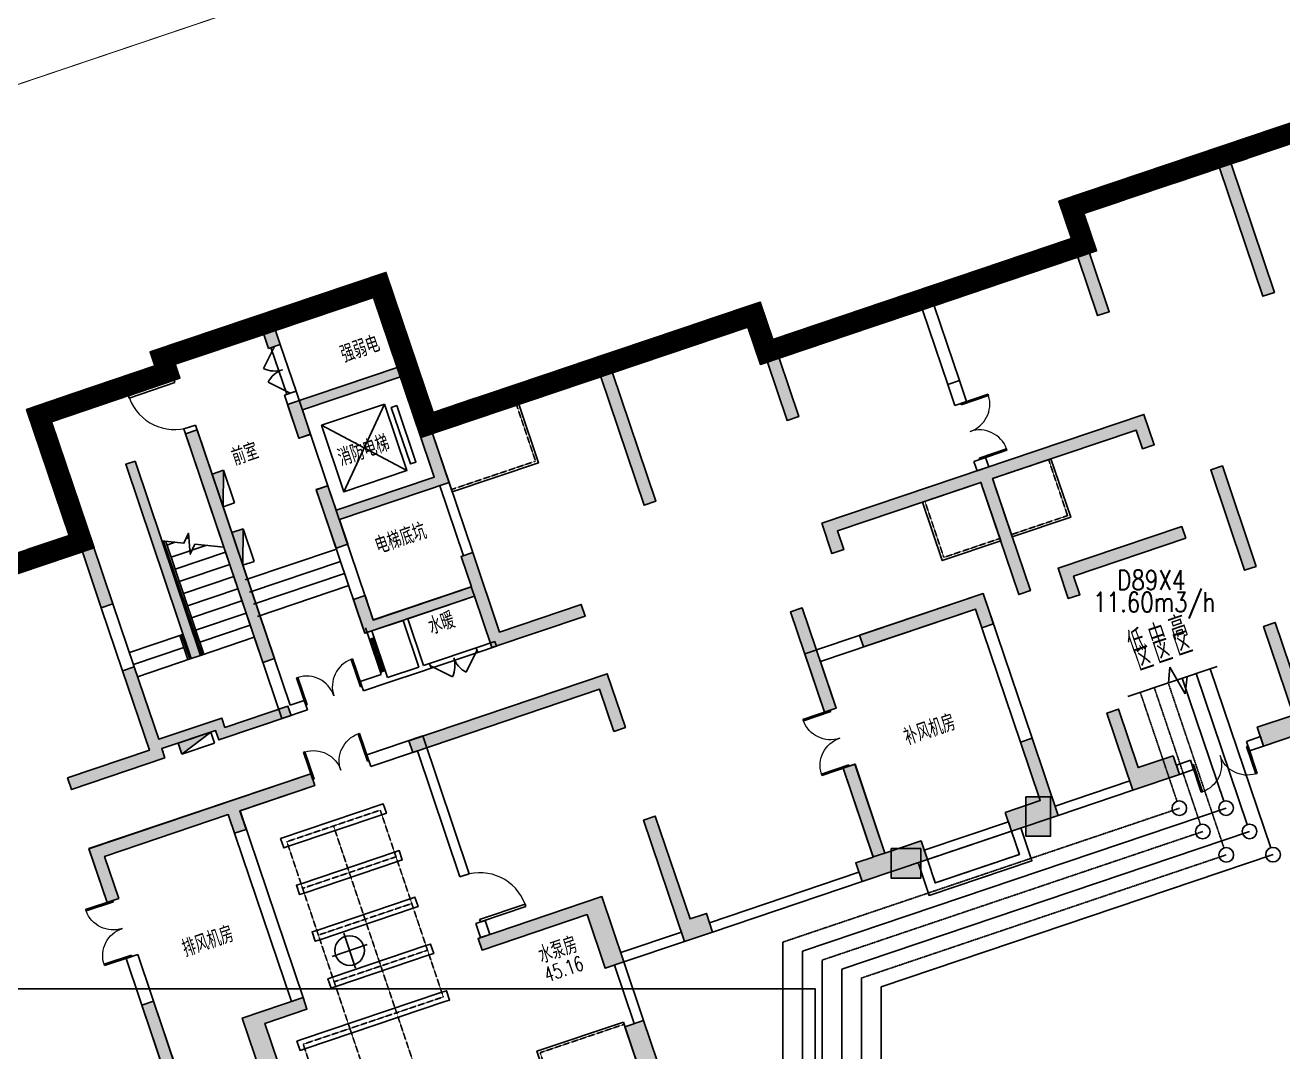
# Model space of a CAD drawing. Extents: x -1348811 to 123514, y -640545 to 749356.
# Drawn here: x -68513 to -42993, y 355611 to 376438 of the extents above; entities that cross this region are included whole.
import ezdxf

# ---------------------------------------------------------------- set-up
doc = ezdxf.new("R2010")
doc.units = 0
doc.header["$LTSCALE"] = 10
doc.header["$MEASUREMENT"] = 0
doc.linetypes.add('DASH', pattern=[0.35, 0.25, -0.1])
doc.linetypes.add('DASHDOT', pattern=[25.4, 12.7, -6.35, 0, -6.35])
doc.layers.get('0').update_dxf_attribs({"linetype": 'CONTINUOUS'})
for name, color, linetype in [('ac-heat-gs', 9, 'CONTINUOUS'), ('AC-PIPE-DIM1', 20, 'CONTINUOUS'), ('COLU', 1, 'CONTINUOUS'), ('COLU_HATCH', 252, 'CONTINUOUS'), ('DIM_SYMB', 3, 'CONTINUOUS'), ('dxsqt', 1, 'CONTINUOUS'), ('JPS-J-0', 6, 'CONTINUOUS'), ('JPS-X-TEXT', 1, 'CONTINUOUS'), ('JPS-XHS', 7, 'CONTINUOUS'), ('jz', 121, 'CONTINUOUS'), ('OUTLINE', 93, 'DASH'), ('PUB_HATCH', 9, 'CONTINUOUS'), ('Q-200填充', 9, 'CONTINUOUS'), ('STAIR', 9, 'CONTINUOUS'), ('TEXT', 7, 'CONTINUOUS'), ('wall', 8, 'CONTINUOUS'), ('WINDOW', 4, 'CONTINUOUS'), ('控制线', 5, 'CONTINUOUS'), ('防火分区', 6, 'CONTINUOUS')]:
    doc.layers.add(name, color=color, linetype=linetype)
doc.layers.get('防火分区').off()
doc.styles.add('_TCH_SPACE', font='SIMPLEX', dxfattribs={"bigfont": 'GBCBIG'})
doc.styles.add('AC-TXT', font='tj-romans1.shx', dxfattribs={"width": 0.8})
doc.styles.add('K-HZ', font='tj-romans1.shx', dxfattribs={"width": 0.8, "bigfont": 'tj-hztxt1.shx'})
doc.styles.add('TEXT', font='tjromans.shx', dxfattribs={"width": 0.8, "height": 400, "bigfont": 'tjhztxt.shx'})

# ---------------------------------------------------------------- blocks, each defined once
blk = doc.blocks.new('zw')
at = {"layer": 'COLU_HATCH'}
for points in [[(26635, 12124), (27135, 12124), (27135, 11324), (26635, 11324)], [(23900, 11075), (24500, 11075), (24500, 10475), (23900, 10475)]]:
    blk.add_hatch(color=256, dxfattribs=at).paths.add_polyline_path(points)
at = {"layer": 'COLU'}
for points in [[(26635, 12124), (27135, 12124), (27135, 11324), (26635, 11324)], [(23900, 11075), (24500, 11075), (24500, 10475), (23900, 10475)]]:
    blk.add_lwpolyline(points, close=True, dxfattribs=at)
blk = doc.blocks.new('D-JG--1F')
at = {"layer": 'PUB_HATCH'}
h = blk.add_hatch(color=256, dxfattribs=at)
h.paths.add_polyline_path([(21450, -10000), (19050, -10000), (19050, -10400), (18800, -10400), (18800, -9750), (21450, -9750)])
h.paths.add_polyline_path([(30950, -400), (30950, 300), (28200, 300), (28200, -2700), (27300, -2700), (27300, -3100), (28350, -3100), (28350, -4150), (30700, -4150), (30700, -4675), (30950, -4675), (30950, -3425), (30700, -3425), (30700, -3950), (28600, -3950), (28600, -1800), (30700, -1800), (30700, -2325), (30950, -2325), (30950, -1600), (28600, -1600), (28600, -100), (30700, -100), (30700, -400)])
h.paths.add_polyline_path([(35600, -7600), (35600, -7400), (34450, -7400), (34450, -7600), (32900, -7600), (32900, -7400), (34250, -7400), (34250, -7200), (35600, -7200), (35600, -5650), (35850, -5650), (35850, -7350), (37600, -7350), (37600, -7600)])
h.paths.add_polyline_path([(24750, -3100), (25100, -3100), (25100, -2700), (23550, -2700), (23550, -3100), (24500, -3100), (24500, -5850), (24750, -5850)])
h.paths.add_polyline_path([(39100, -2700), (39100, -3100), (39450, -3100), (39450, -5850), (39700, -5850), (39700, -3100), (40650, -3100), (40650, -2700)])
h.paths.add_polyline_path([(37650, -8850), (37650, -10000), (37400, -10000), (37400, -9100), (34750, -9100), (34750, -9500), (34500, -9500), (34500, -9100), (32900, -9100), (32900, -8850)])
h.paths.add_polyline_path([(42750, -7350), (46000, -7350), (46000, -8250), (45600, -8250), (45600, -7600), (43000, -7600), (43000, -8000), (42750, -8000)])
h.paths.add_polyline_path([(19800, -14100), (19050, -14100), (19050, -12850), (18800, -12850), (18800, -14500), (19800, -14500)])
h.paths.add_polyline_path([(22625, -14100), (23000, -14100), (23000, -14500), (21600, -14500), (21600, -14100), (22375, -14100), (22375, -12200), (22625, -12200)])
h.paths.add_polyline_path([(26800, -14500), (26200, -14500), (26200, -14100), (26550, -14100), (26550, -11900), (26800, -11900)])
h.paths.add_polyline_path([(22625, -11000), (22375, -11000), (22375, -8850), (22625, -8850)])
h.paths.add_polyline_path([(29100, -17100), (29100, -17500), (28100, -17500), (28100, -15750), (28500, -15750), (28500, -17100)])
h.paths.add_polyline_path([(32300, -17100), (31900, -17100), (31900, -15750), (31650, -15750), (31650, -17100), (30900, -17100), (30900, -17500), (32300, -17500)])
h.paths.add_polyline_path([(35800, -17500), (35100, -17500), (35100, -17100), (35400, -17100), (35400, -13350), (34500, -13350), (34500, -13100), (35800, -13100)])
h.paths.add_polyline_path([(28100, -14500), (28500, -14500), (28500, -13350), (30750, -13350), (30750, -13100), (28100, -13100)])
h.paths.add_polyline_path([(26800, -10000), (26800, -9100), (30800, -9100), (30800, -8850), (26550, -8850), (26550, -10000)])
h.paths.add_polyline_path([(28350, -5650), (28350, -7350), (26600, -7350), (26600, -7600), (28600, -7600), (28600, -6500), (30950, -6500), (30950, -6500), (30950, -5775), (30700, -5775), (30700, -6300), (28600, -6300), (28600, -5650)])
h.paths.add_polyline_path([(33100, -1500), (32850, -1500), (32850, -6400), (33100, -6400)])
h.paths.add_polyline_path([(35600, -400), (35600, -4300), (35850, -4300), (35850, -3100), (36900, -3100), (36900, -2700), (36000, -2700), (36000, 0), (35000, 0), (35000, -400)])
h.paths.add_polyline_path([(38000, -14100), (37650, -14100), (37650, -12200), (37400, -12200), (37400, -14500), (38000, -14500)])
h.paths.add_polyline_path([(41575, -8850), (41575, -11000), (41825, -11000), (41825, -8850)])
h.paths.add_polyline_path([(42600, -14100), (42600, -14500), (41200, -14500), (41200, -14100), (41575, -14100), (41575, -12200), (41825, -12200), (41825, -14100)])
h.paths.add_polyline_path([(45000, -14100), (45000, -12850), (45400, -12850), (45400, -14500), (44400, -14500), (44400, -14100)])
h.paths.add_polyline_path([(45600, -9150), (45600, -9600), (45000, -9600), (45000, -10000), (45000, -10000), (45000, -11450), (45400, -11450), (45400, -10000), (46000, -10000), (46000, -9150)])
h.paths.add_polyline_path([(45600, -3900), (45600, -5500), (46000, -5500), (46000, -3500), (44900, -3500), (44900, -3900)])
h.paths.add_polyline_path([(34250, -1700), (34250, -5860), (34450, -5860), (34450, -1700)])
h.paths.add_polyline_path([(34250, -1700), (34250, -5860), (34450, -5860), (34450, -1700)])
h.paths.add_polyline_path([(14550, -7350), (21450, -7350), (21450, -8000), (21200, -8000), (21200, -7600), (18125, -7600), (18125, -10000), (17875, -10000), (17875, -7600), (14800, -7600), (14800, -8000), (14550, -8000)])
h.paths.add_polyline_path([(14550, -10000), (16950, -10000), (16950, -10400), (17200, -10400), (17200, -9750), (14550, -9750)])
h.paths.add_polyline_path([(5050, -400), (5050, 300), (7800, 300), (7800, -2700), (8700, -2700), (8700, -3100), (7650, -3100), (7650, -4150), (5300, -4150), (5300, -4675), (5050, -4675), (5050, -3425), (5300, -3425), (5300, -3950), (7400, -3950), (7400, -1800), (5300, -1800), (5300, -2325), (5050, -2325), (5050, -1600), (7400, -1600), (7400, -100), (5300, -100), (5300, -400)])
h.paths.add_polyline_path([(400, -7600), (400, -7400), (1550, -7400), (1550, -7600), (3100, -7600), (3100, -7400), (1750, -7400), (1750, -7200), (400, -7200), (400, -5650), (150, -5650), (150, -7350), (-1600, -7350), (-1600, -7600)])
h.paths.add_polyline_path([(11250, -3100), (10900, -3100), (10900, -2700), (12450, -2700), (12450, -3100), (11500, -3100), (11500, -5850), (11250, -5850)])
h.paths.add_polyline_path([(-3100, -2700), (-3100, -3100), (-3450, -3100), (-3450, -5850), (-3700, -5850), (-3700, -3100), (-4650, -3100), (-4650, -2700)])
h.paths.add_polyline_path([(-1650, -8850), (-1650, -10000), (-1400, -10000), (-1400, -9100), (1250, -9100), (1250, -9500), (1500, -9500), (1500, -9100), (3100, -9100), (3100, -8850)])
h.paths.add_polyline_path([(-6750, -7350), (-10000, -7350), (-10000, -8250), (-9600, -8250), (-9600, -7600), (-7000, -7600), (-7000, -8000), (-6750, -8000)])
h.paths.add_polyline_path([(16200, -14100), (16950, -14100), (16950, -12850), (17200, -12850), (17200, -14500), (16200, -14500)])
h.paths.add_polyline_path([(13375, -14100), (13000, -14100), (13000, -14500), (14400, -14500), (14400, -14100), (13625, -14100), (13625, -12200), (13375, -12200)])
h.paths.add_polyline_path([(9200, -14500), (9800, -14500), (9800, -14100), (9450, -14100), (9450, -11900), (9200, -11900)])
h.paths.add_polyline_path([(13375, -11000), (13625, -11000), (13625, -8850), (13375, -8850)])
h.paths.add_polyline_path([(6900, -17100), (6900, -17500), (7900, -17500), (7900, -15750), (7500, -15750), (7500, -17100)])
h.paths.add_polyline_path([(3700, -17100), (4100, -17100), (4100, -15750), (4350, -15750), (4350, -17100), (5100, -17100), (5100, -17500), (3700, -17500)])
h.paths.add_polyline_path([(200, -17500), (900, -17500), (900, -17100), (600, -17100), (600, -13350), (1500, -13350), (1500, -13100), (200, -13100)])
h.paths.add_polyline_path([(7900, -14500), (7500, -14500), (7500, -13350), (5250, -13350), (5250, -13100), (7900, -13100)])
h.paths.add_polyline_path([(9200, -10000), (9200, -9100), (5200, -9100), (5200, -8850), (9450, -8850), (9450, -10000)])
h.paths.add_polyline_path([(7650, -5650), (7650, -7350), (9400, -7350), (9400, -7600), (7400, -7600), (7400, -6500), (5050, -6500), (5050, -6500), (5050, -5775), (5300, -5775), (5300, -6300), (7400, -6300), (7400, -5650)])
h.paths.add_polyline_path([(2900, -1500), (3150, -1500), (3150, -6400), (2900, -6400)])
h.paths.add_polyline_path([(400, -400), (400, -4300), (150, -4300), (150, -3100), (-900, -3100), (-900, -2700), (0, -2700), (0, 0), (1000, 0), (1000, -400)])
h.paths.add_polyline_path([(-2000, -14100), (-1650, -14100), (-1650, -12200), (-1400, -12200), (-1400, -14500), (-2000, -14500)])
h.paths.add_polyline_path([(-5575, -8850), (-5575, -11000), (-5825, -11000), (-5825, -8850)])
h.paths.add_polyline_path([(-6600, -14100), (-6600, -14500), (-5200, -14500), (-5200, -14100), (-5575, -14100), (-5575, -12200), (-5825, -12200), (-5825, -14100)])
h.paths.add_polyline_path([(-9000, -14100), (-9000, -12850), (-9400, -12850), (-9400, -14500), (-8400, -14500), (-8400, -14100)])
h.paths.add_polyline_path([(-9600, -9150), (-9600, -9600), (-9000, -9600), (-9000, -10000), (-9000, -10000), (-9000, -11450), (-9400, -11450), (-9400, -10000), (-10000, -10000), (-10000, -9150)])
h.paths.add_polyline_path([(-9600, -3900), (-9600, -5500), (-10000, -5500), (-10000, -3500), (-8900, -3500), (-8900, -3900)])
h.paths.add_polyline_path([(1750, -1700), (1750, -5860), (1550, -5860), (1550, -1700)])
h.paths.add_polyline_path([(1750, -1700), (1750, -5860), (1550, -5860), (1550, -1700)])
edge = h.paths.add_edge_path(flags=17)
edge.add_line((17875, -5500), (18125, -5500))
edge.add_line((18125, -5500), (18125, -3900))
edge.add_line((18125, -3900), (19300, -3900))
edge.add_line((19300, -3900), (19300, -3500))
edge.add_line((19300, -3500), (16700, -3500))
edge.add_line((16700, -3500), (16700, -3900))
edge.add_line((16700, -3900), (17875, -3900))
edge.add_line((17875, -3900), (17875, -5500))
edge.add_line((17875, -5500), (18125, -5500))
h.paths.add_polyline_path([(17875, -5500), (18125, -5500), (18125, -3900), (19300, -3900), (19300, -3500), (16700, -3500), (16700, -3900), (17875, -3900)], flags=17)
edge = h.paths.add_edge_path()
edge.add_line((21600, -3100), (22350, -3100))
edge.add_line((22350, -3100), (22350, -2700))
edge.add_line((22350, -2700), (21200, -2700))
edge.add_line((21200, -2700), (21200, -3500))
edge.add_line((21200, -3500), (20900, -3500))
edge.add_line((20900, -3500), (20900, -3900))
edge.add_line((20900, -3900), (21200, -3900))
edge.add_line((21200, -3900), (21200, -5150))
edge.add_line((21200, -5150), (21450, -5150))
edge.add_line((21450, -5150), (21450, -3900))
edge.add_line((21450, -3900), (21600, -3900))
edge.add_line((21600, -3900), (21600, -3100))
edge.add_line((42600, -3100), (41850, -3100))
edge.add_line((41850, -3100), (41850, -2700))
edge.add_line((41850, -2700), (43000, -2700))
edge.add_line((43000, -2700), (43000, -3500))
edge.add_line((43000, -3500), (43300, -3500))
edge.add_line((43300, -3500), (43300, -3900))
edge.add_line((43300, -3900), (43000, -3900))
edge.add_line((43000, -3900), (43000, -5150))
edge.add_line((43000, -5150), (42750, -5150))
edge.add_line((42750, -5150), (42750, -3900))
edge.add_line((42750, -3900), (42600, -3900))
edge.add_line((42600, -3900), (42600, -3100))
edge.add_line((14400, -3100), (13650, -3100))
edge.add_line((13650, -3100), (13650, -2700))
edge.add_line((13650, -2700), (14800, -2700))
edge.add_line((14800, -2700), (14800, -3500))
edge.add_line((14800, -3500), (15100, -3500))
edge.add_line((15100, -3500), (15100, -3900))
edge.add_line((15100, -3900), (14800, -3900))
edge.add_line((14800, -3900), (14800, -5150))
edge.add_line((14800, -5150), (14550, -5150))
edge.add_line((14550, -5150), (14550, -3900))
edge.add_line((14550, -3900), (14400, -3900))
edge.add_line((14400, -3900), (14400, -3100))
edge.add_line((-6600, -3100), (-5850, -3100))
edge.add_line((-5850, -3100), (-5850, -2700))
edge.add_line((-5850, -2700), (-7000, -2700))
edge.add_line((-7000, -2700), (-7000, -3500))
edge.add_line((-7000, -3500), (-7300, -3500))
edge.add_line((-7300, -3500), (-7300, -3900))
edge.add_line((-7300, -3900), (-7000, -3900))
edge.add_line((-7000, -3900), (-7000, -5150))
edge.add_line((-7000, -5150), (-6750, -5150))
edge.add_line((-6750, -5150), (-6750, -3900))
edge.add_line((-6750, -3900), (-6600, -3900))
edge.add_line((-6600, -3900), (-6600, -3100))
for points in [[(1750, -1700), (1550, -1700), (1550, -5860), (1750, -5860)], [(14400, -3900), (14550, -3900), (14550, -5150), (14800, -5150), (14800, -3900), (15100, -3900), (15100, -3500), (14800, -3500), (14800, -2700), (13650, -2700), (13650, -3100), (14400, -3100)], [(22350, -3100), (22350, -2700), (21200, -2700), (21200, -3500), (20900, -3500), (20900, -3900), (21200, -3900), (21200, -5150), (21450, -5150), (21450, -3900), (21600, -3900), (21600, -3100)]]:
    blk.add_hatch(color=256, dxfattribs=at).paths.add_polyline_path(points)
at = {"layer": 'dxsqt'}
for points in [[(5050, -400), (5050, 300), (7800, 300), (7800, -2700), (8700, -2700), (8700, -3100), (7650, -3100), (7650, -4150), (5300, -4150), (5300, -4675), (5050, -4675), (5050, -3425), (5300, -3425), (5300, -3950), (7400, -3950), (7400, -1800), (5300, -1800), (5300, -2325), (5050, -2325), (5050, -1600), (7400, -1600), (7400, -100), (5300, -100), (5300, -400), (5050, -400)], [(400, -400), (400, -4300), (150, -4300), (150, -3100), (-900, -3100), (-900, -2700), (0, -2700), (0, 0), (1000, 0), (1000, -400), (400, -400)], [(11250, -3100), (10900, -3100), (10900, -2700), (12450, -2700), (12450, -3100), (11500, -3100), (11500, -5850), (11250, -5850), (11250, -3100)], [(14400, -3100), (13650, -3100), (13650, -2700), (14800, -2700), (14800, -3500), (15100, -3500), (15100, -3900), (14800, -3900), (14800, -5150), (14550, -5150), (14550, -3900), (14400, -3900), (14400, -3100)], [(21600, -3100), (22350, -3100), (22350, -2700), (21200, -2700), (21200, -3500), (20900, -3500), (20900, -3900), (21200, -3900), (21200, -5150), (21450, -5150), (21450, -3900), (21600, -3900), (21600, -3100)], [(24750, -3100), (25100, -3100), (25100, -2700), (23550, -2700), (23550, -3100), (24500, -3100), (24500, -5850), (24750, -5850), (24750, -3100)], [(17875, -5500), (18125, -5500), (18125, -3900), (19300, -3900), (19300, -3500), (16700, -3500), (16700, -3900), (17875, -3900), (17875, -5500), (18125, -5500)], [(7650, -5650), (7650, -7350), (9400, -7350), (9400, -7600), (7400, -7600), (7400, -6500), (5050, -6500), (5050, -6500), (5050, -6500), (5050, -5775), (5300, -5775), (5300, -6300), (7400, -6300), (7400, -5650), (7650, -5650)], [(14550, -7350), (21450, -7350), (21450, -8000), (21200, -8000), (21200, -7600), (18125, -7600), (18125, -10000), (17875, -10000), (17875, -7600), (14800, -7600), (14800, -8000), (14550, -8000), (14550, -7350)], [(-1650, -8850), (-1650, -10000), (-1400, -10000), (-1400, -9100), (1250, -9100), (1250, -9500), (1500, -9500), (1500, -9100), (3100, -9100), (3100, -8850), (-1650, -8850)], [(9200, -14500), (9800, -14500), (9800, -14100), (9450, -14100), (9450, -11900), (9200, -11900), (9200, -14500)], [(13375, -14100), (13000, -14100), (13000, -14500), (14400, -14500), (14400, -14100), (13625, -14100), (13625, -12200), (13375, -12200), (13375, -14100)], [(22625, -14100), (23000, -14100), (23000, -14500), (21600, -14500), (21600, -14100), (22375, -14100), (22375, -12200), (22625, -12200), (22625, -14100)], [(16200, -14100), (16950, -14100), (16950, -12850), (17200, -12850), (17200, -14500), (16200, -14500), (16200, -14100)], [(19800, -14100), (19050, -14100), (19050, -12850), (18800, -12850), (18800, -14500), (19800, -14500), (19800, -14100)], [(200, -17500), (900, -17500), (900, -17100), (600, -17100), (600, -13350), (1500, -13350), (1500, -13100), (200, -13100), (200, -17500)], [(7900, -14500), (7500, -14500), (7500, -13350), (5250, -13350), (5250, -13100), (7900, -13100), (7900, -14500)], [(6900, -17100), (6900, -17500), (7900, -17500), (7900, -15750), (7500, -15750), (7500, -17100), (6900, -17100)]]:
    blk.add_lwpolyline(points, dxfattribs=at)
for points in [[(2900, -1500), (3150, -1500), (3150, -6400), (2900, -6400)], [(1750, -1700), (1750, -5860), (1550, -5860), (1550, -1700)], [(1750, -1700), (1750, -5860), (1550, -5860), (1550, -1700)], [(400, -7600), (400, -7400), (1550, -7400), (1550, -7600), (3100, -7600), (3100, -7400), (1750, -7400), (1750, -7200), (400, -7200), (400, -5650), (150, -5650), (150, -7350), (-1600, -7350), (-1600, -7600)], [(9200, -10000), (9200, -9100), (5200, -9100), (5200, -8850), (9450, -8850), (9450, -10000)], [(13375, -11000), (13625, -11000), (13625, -8850), (13375, -8850)], [(22625, -11000), (22375, -11000), (22375, -8850), (22625, -8850)], [(14550, -10000), (16950, -10000), (16950, -10400), (17200, -10400), (17200, -9750), (14550, -9750)], [(21450, -10000), (19050, -10000), (19050, -10400), (18800, -10400), (18800, -9750), (21450, -9750)], [(-2000, -14100), (-1650, -14100), (-1650, -12200), (-1400, -12200), (-1400, -14500), (-2000, -14500)]]:
    blk.add_lwpolyline(points, close=True, dxfattribs=at)
blk = doc.blocks.new('DTTT')
at = {"layer": 'jz'}
for p, q in [((748, -792), (-748, 792)), ((-748, -792), (748, 792))]:
    blk.add_line(p, q, dxfattribs=at)
for points in [[(-1003, -673), (-1003, 673), (-871, 673), (-871, -673)], [(-748, -792), (-748, 792), (748, 792), (748, -792)]]:
    blk.add_lwpolyline(points, close=True, dxfattribs=at)
blk = doc.blocks.new('Manhole')
for p, q in [((500, -875), (500, -125)), ((125, -500), (875, -500))]:
    blk.add_line(p, q)
blk.add_circle((500, -500), 300)
blk = doc.blocks.new('DXHS')
at = {"layer": 'JPS-XHS'}
blk.add_hatch(color=256, dxfattribs=at).paths.add_polyline_path([(-350, 240), (-350, 0), (350, 0)])
at = {"layer": 'JPS-XHS', "linetype": 'Continuous'}
for p, q in [((-350, 240), (-350, 0)), ((-350, 240), (350, 240)), ((-350, 0), (350, 0)), ((350, 240), (350, 0))]:
    blk.add_line(p, q, dxfattribs=at)
at = {"layer": 'JPS-XHS'}
blk.add_line((-350, 240), (350, 0), dxfattribs=at)
blk = doc.blocks.new('A$C154042D1')
at = {"layer": 'JPS-XHS', "rotation": 270}
for p in [(13000, -2800), (13000, -4050)]:
    blk.add_blockref('DXHS', p, dxfattribs=at)
at = {"layer": 'JPS-XHS', "xscale": -1, "rotation": 180}
blk.add_blockref('DXHS', (10950, -7400), dxfattribs=at)
blk = doc.blocks.new('$DorLib2D$00000001')
for p, q in [((0.45, 0.975), (0.5, 0.975)), ((0.45, 0), (0.45, 0.975)), ((0.5, 0), (0.5, 0.975)), ((0.5, 0), (0.45, 0))]:
    blk.add_line(p, q)
at = {"lineweight": 13}
blk.add_arc((0.475, 0), 0.975, 91.4693, 180, dxfattribs=at)
blk = doc.blocks.new('$DorLib2D$00000002')
for p, q in [((-0.5, 0), (-0.5, 0.4875)), ((-0.475, 0.4875), (-0.5, 0.4875)), ((-0.475, 0), (-0.475, 0.4875)), ((0.475, 0), (0.475, 0.4875)), ((0.475, 0.4875), (0.5, 0.4875)), ((0.5, 0), (0.5, 0.4875)), ((-0.5, 0), (-0.475, 0)), ((0.5, 0), (0.475, 0))]:
    blk.add_line(p, q)
at = {"lineweight": 13}
for centre, start, end in [((-0.4875, 0), 0, 88.53072), ((0.4875, 0), 91.46928, 180)]:
    blk.add_arc(centre, 0.4875, start, end, dxfattribs=at)
blk = doc.blocks.new('$WINLIB2D$00000001')
for p, q in [((-0.5, 0.5), (0.5, 0.5)), ((-0.5, 0.5), (-0.5, -0.5)), ((0.5, -0.5), (0.5, 0.5)), ((0.5, 0.167), (-0.5, 0.167)), ((0.5, -0.167), (-0.5, -0.167)), ((-0.5, -0.5), (0.5, -0.5))]:
    blk.add_line(p, q)
blk = doc.blocks.new('$DorLib2D$00000116')
at = {"color": 0}
for p, q in [((-0.5, 0), (-0.146, 0.354)), ((0.5, 0), (0.146, 0.354))]:
    blk.add_line(p, q, dxfattribs=at)
for centre, start, end in [((-0.5, 0), 0, 45), ((0.5, 0), 135, 180)]:
    blk.add_arc(centre, 0.5, start, end, dxfattribs=at)
blk = doc.blocks.new('zzzz')
at = {"layer": 'DIM_SYMB'}
blk.add_lwpolyline([(-13840, -799), (-14427, -741), (-14523, -942), (-14556, -517), (-14650, -718), (-15096, -674)], dxfattribs=at)
for points in [[(-13735, -2800, 0, 0, 0), (-14269, -1219, 80, 0, 0), (-14364, -935, 0, 0, 0)], [(-15247, -2761, 0, 0, 0), (-15176, -2970, 80, 0, 0), (-15080, -3254, 0, 0, 0)]]:
    blk.add_lwpolyline(points, format="xyseb", dxfattribs=at)
at = {"layer": 'JPS-J-0', "linetype": 'DASH'}
for p, q in [((-11615, -6454), (-10336, -10244)), ((-12243, -7721), (-10348, -7081)), ((-11923, -8669), (-10028, -8029)), ((-11603, -9616), (-9708, -8976)), ((-10336, -10244), (-11283, -10564)), ((-11283, -10564), (-10643, -12458))]:
    blk.add_line(p, q, dxfattribs=at)
at = {"layer": 'JPS-J-0'}
for points in [[(-9605, 1507), (-9206, 323), (-7453, 914), (-7853, 2099)], [(2943, 993), (1759, 594), (2158, -591), (3343, -191)], [(337, 114), (1522, 514), (1922, -671), (737, -1070)], [(-5734, -10432), (-5270, -11806), (-7023, -12397), (-7487, -11023)]]:
    blk.add_lwpolyline(points, close=True, dxfattribs=at)
at = {"layer": 'JPS-J-0', "linetype": 'DASH'}
for points in [[(-9605, 1507), (-9222, 370), (-7516, 946), (-7900, 2083)], [(2896, 977), (1759, 594), (2142, -543), (3279, -160)], [(385, 130), (1522, 514), (1906, -623), (769, -1007)], [(-5718, -10479), (-5270, -11806), (-6975, -12381), (-7423, -11055)]]:
    blk.add_lwpolyline(points, close=True, dxfattribs=at)
at = {"layer": 'JPS-J-0', "color": 2}
for points in [[(-12530, -6868), (-12625, -6900), (-12689, -6711), (-10605, -6007), (-10541, -6197), (-10635, -6229)], [(-12530, -6868), (-10635, -6229)], [(-12275, -7626), (-10380, -6987)], [(-10380, -6987), (-10285, -6955), (-10221, -7144), (-10316, -7176)], [(-10316, -7176), (-12211, -7816)], [(-12211, -7816), (-12305, -7848), (-12369, -7658), (-12275, -7626)], [(-10060, -7934), (-9965, -7902), (-9901, -8092), (-9996, -8124)], [(-11955, -8574), (-10060, -7934)], [(-9996, -8124), (-11891, -8763)], [(-11891, -8763), (-11985, -8795), (-12049, -8606), (-11955, -8574)], [(-11635, -9521), (-9740, -8882)], [(-9740, -8882), (-9645, -8850), (-9581, -9039), (-9676, -9071)], [(-9676, -9071), (-11571, -9711)], [(-11571, -9711), (-11666, -9743), (-11730, -9553), (-11635, -9521)], [(-12262, -10789), (-9420, -9829)], [(-9420, -9829), (-9325, -9797), (-9261, -9987), (-9356, -10019)], [(-9356, -10019), (-12199, -10978)], [(-12199, -10978), (-12293, -11010), (-12357, -10821), (-12262, -10789)]]:
    blk.add_lwpolyline(points, dxfattribs=at)
at = {"layer": 'JPS-J-0', "linetype": 'DASH'}
for points in [[(-11283, -10564), (-12562, -6774), (-10667, -6134), (-9388, -9924), (-10336, -10244), (-9696, -12139), (-11591, -12778), (-12230, -10883), (-11283, -10564)], [(-11603, -9616), (-9708, -8976)]]:
    blk.add_lwpolyline(points, dxfattribs=at)
at = {"layer": 'OUTLINE'}
blk.add_lwpolyline([(436, -7135), (2142, -6560), (2301, -7033), (596, -7609)], close=True, dxfattribs=at)
at = {"layer": 'PUB_HATCH', "const_width": 400}
blk.add_lwpolyline([(-16834, 2128), (-14986, 2751), (-15082, 3036), (-13092, 3707)], dxfattribs=at)
at = {"layer": 'Q-200填充', "const_width": 400}
blk.add_lwpolyline([(9031, 11175), (9991, 8333), (3358, 6094), (3614, 5336), (-2829, 3161), (-3084, 3919), (-9717, 1681), (-10676, 4523), (-15082, 3036), (-14986, 2751), (-17592, 1872), (-16728, -686), (-23360, -2925), (-23105, -3683), (-25947, -4643), (-24128, -10031)], dxfattribs=at)
at = {"layer": 'STAIR'}
for p, q in [((-12080, 1490), (-11728, 447)), ((-15064, -677), (-14284, -2985)), ((-15020, -682), (-14246, -2973)), ((-14831, -700), (-14995, -756)), ((-14203, -763), (-14912, -1002)), ((-14549, -605), (-14606, -624)), ((-15033, -768), (-15061, -778)), ((-14950, -1015), (-14978, -1024)), ((-13805, -903), (-14829, -1248)), ((-11557, -841), (-13405, -1464)), ((-14866, -1261), (-14895, -1271)), ((-13722, -1149), (-14745, -1495)), ((-11474, -1087), (-13322, -1711)), ((-14783, -1507), (-14812, -1517)), ((-13639, -1395), (-14662, -1741)), ((-11391, -1333), (-13238, -1957)), ((-14700, -1754), (-14729, -1763)), ((-13556, -1642), (-14579, -1987)), ((-11308, -1580), (-13155, -2203)), ((-14617, -2000), (-14645, -2010)), ((-13473, -1888), (-14496, -2234)), ((-14534, -2246), (-14562, -2256)), ((-13390, -2135), (-14413, -2480)), ((-14451, -2493), (-14479, -2502)), ((-13306, -2381), (-14330, -2726)), ((-15758, -2934), (-14735, -2589)), ((-14735, -2589), (-14697, -2576)), ((-14735, -2589), (-14569, -3081)), ((-14697, -2576), (-14669, -2566)), ((-14697, -2576), (-14669, -2566)), ((-14697, -2576), (-14531, -3069)), ((-14368, -2739), (-14396, -2749)), ((-13223, -2627), (-14313, -2995)), ((-15675, -3180), (-14652, -2835)), ((-15592, -3427), (-14502, -3059)), ((-14614, -2822), (-14585, -2813))]:
    blk.add_line(p, q, dxfattribs=at)
at = {"layer": 'wall'}
for p, q in [((-12792, 3598), (-13028, 3518)), ((-12696, 3314), (-12792, 3598)), ((-13028, 3518), (-12932, 3234)), ((-12932, 3234), (-12696, 3314)), ((-14765, 2721), (-15001, 2641)), ((-15001, 2641), (-14970, 2546)), ((-14970, 2546), (-14733, 2626)), ((-14733, 2626), (-14765, 2721)), ((1087, 2583), (850, 2503)), ((1231, 2157), (1087, 2583)), ((-12376, 2366), (-12613, 2286)), ((-12280, 2082), (-12376, 2366)), ((850, 2503), (994, 2077)), ((-12613, 2286), (-12517, 2002)), ((-12080, 1490), (-12280, 2082)), ((-12275, 2061), (-12275, 2061)), ((994, 2077), (1231, 2157)), ((-12517, 2002), (-12317, 1410)), ((-12474, 2039), (-12474, 2039)), ((-14413, 1678), (-14650, 1599)), ((-14650, 1599), (-12667, -4276)), ((-12494, -4006), (-14413, 1678)), ((-12317, 1410), (-12080, 1490)), ((-15833, 883), (-15643, 946)), ((-14502, -3059), (-15833, 883)), ((-14313, -2995), (-15643, 946)), ((1615, 1020), (1378, 940)), ((1378, 940), (1442, 751)), ((1442, 751), (1679, 831)), ((1679, 831), (1615, 1020)), ((-9270, 512), (-8790, -909)), ((-11728, 447), (-11965, 368)), ((-11965, 368), (-11013, -2451)), ((-10809, -2276), (-11728, 447)), ((-9459, 448), (-8979, -973)), ((-10268, -2094), (-8819, -1605)), ((-8819, -1605), (-8755, -1794)), ((-2054, -2963), (1570, -1739)), ((2561, -4676), (1570, -1739)), ((-16328, -2029), (-15896, -3308)), ((-16091, -1949), (-15659, -3228)), ((-10110, -2252), (-8755, -1794)), ((-10839, -2498), (-10205, -2284)), ((-10809, -2276), (-10268, -2094)), ((-9885, -3231), (-10205, -2284)), ((-9790, -3199), (-10110, -2252)), ((-1737, -3120), (1413, -2056)), ((2324, -4756), (1413, -2056)), ((-10966, -2435), (-10886, -2672)), ((-10791, -2640), (-10839, -2498)), ((-10886, -2672), (-10791, -2640)), ((-8340, -2710), (-8719, -2838)), ((-8687, -2933), (-8308, -2805)), ((-8308, -2805), (-8340, -2710)), ((-14502, -3059), (-14313, -2995)), ((-8719, -2838), (-8687, -2933)), ((-2054, -2963), (-1654, -4147)), ((-10567, -3303), (-10662, -3335)), ((-10520, -3445), (-10567, -3303)), ((-10520, -3445), (-9885, -3231)), ((-9853, -3326), (-9635, -3252)), ((-9667, -3158), (-9790, -3199)), ((-9635, -3252), (-9667, -3158)), ((-1418, -4067), (-1737, -3120)), ((-10646, -3383), (-11073, -3527)), ((-11073, -3527), (-11009, -3716)), ((-11009, -3716), (-10488, -3540)), ((-10662, -3335), (-10646, -3383)), ((-10488, -3540), (-9853, -3326)), ((-12210, -3910), (-12494, -4006)), ((-12146, -4100), (-12210, -3910)), ((-1654, -4147), (-1418, -4067)), ((-12667, -4276), (-12146, -4100)), ((-9803, -4629), (-10940, -5012)), ((-8860, -7424), (-9803, -4629)), ((2324, -4756), (2561, -4676)), ((7194, -4643), (6910, -4739)), ((6910, -4739), (6974, -4928)), ((6974, -4928), (7258, -4833)), ((7258, -4833), (7194, -4643)), ((-10940, -5012), (-10861, -5249)), ((-10861, -5249), (-9913, -4929)), ((-9913, -4929), (-9049, -7488)), ((-1034, -5204), (-1271, -5284)), ((-1271, -5284), (-663, -7084)), ((-426, -7004), (-1034, -5204)), ((5773, -5123), (5488, -5219)), ((5488, -5219), (5552, -5408)), ((5552, -5408), (5837, -5312)), ((5837, -5312), (5773, -5123)), ((-12077, -5396), (-13688, -5940)), ((-11997, -5633), (-12077, -5396)), ((4541, -5539), (3025, -6050)), ((-13513, -6145), (-11997, -5633)), ((4605, -5728), (3089, -6240)), ((-16578, -6915), (-13688, -5940)), ((-16261, -7072), (-13750, -6225)), ((-12471, -10015), (-13750, -6225)), ((-12234, -9935), (-13513, -6145)), ((372, -6946), (2078, -6370)), ((2078, -6370), (2142, -6560)), ((436, -7135), (2142, -6560)), ((-16578, -6915), (-16210, -8005)), ((-15973, -7925), (-16261, -7072)), ((-663, -7084), (-426, -7004)), ((372, -6946), (436, -7135)), ((-954, -7394), (-3986, -8417)), ((-9049, -7488), (-8860, -7424)), ((-890, -7583), (-3922, -8607)), ((-16210, -8005), (-15973, -7925)), ((-8540, -8371), (-8730, -8435)), ((-8444, -8655), (-8540, -8371)), ((-8730, -8435), (-8634, -8719)), ((-8634, -8719), (-8444, -8655)), ((-4555, -8609), (-5786, -9025)), ((-4491, -8798), (-5722, -9214)), ((-15589, -9062), (-15826, -9142)), ((-15826, -9142), (-14771, -12269)), ((-14598, -11999), (-15589, -9062)), ((-5912, -9278), (-5512, -10463)), ((-5722, -9214), (-5323, -10399)), ((-12471, -10015), (-12234, -9935))]:
    blk.add_line(p, q, dxfattribs=at)
for points in [[(8778, 11301), (9737, 8459), (3105, 6220), (3361, 5462), (-2703, 3415), (-2959, 4173), (-9591, 1934), (-10551, 4776), (-15336, 3161), (-15240, 2877), (-17845, 1997), (-16982, -561), (-23614, -2800), (-23358, -3557), (-26200, -4517)], [(9285, 11050), (10244, 8208), (3612, 5969), (3868, 5211), (-2954, 2908), (-3210, 3666), (-9842, 1427), (-10802, 4269), (-14829, 2910), (-14733, 2626), (-17338, 1746), (-16475, -812), (-23107, -3051), (-22851, -3809), (-25694, -4768), (-23743, -10548), (-24122, -10676)], [(-16898, 2317), (-15240, 2877), (-15336, 3161), (-13156, 3897)], [(-16770, 1938), (-14733, 2626), (-14829, 2910), (-13028, 3518)], [(247, -7199), (470, -7863), (2555, -7159), (2331, -6496)], [(436, -7135), (596, -7609), (2301, -7033), (2142, -6560)]]:
    blk.add_lwpolyline(points, dxfattribs=at)
at = {"layer": 'WINDOW'}
for p, q in [((-12885, 3250), (-12565, 2302)), ((-12696, 3314), (-12376, 2366)), ((-8719, -2838), (-9667, -3158)), ((-9635, -3252), (-8687, -2933))]:
    blk.add_line(p, q, dxfattribs=at)
at = {"layer": 'WINDOW', "linetype": 'DASH'}
for p, q in [((-12080, 1490), (-12317, 1410)), ((-11965, 368), (-11728, 447))]:
    blk.add_line(p, q, dxfattribs=at)
at = {"layer": 'JPS-J-0', "linetype": 'DASH', "rotation": 288.6527500774791}
blk.add_blockref('Manhole', (-10975, -8349), dxfattribs=at)
at = {"layer": 'JPS-X-TEXT', "rotation": 18.65275007800746}
blk.add_blockref('A$C154042D1', (-27178, -1153), dxfattribs=at)
at = {"layer": 'PUB_HATCH', "rotation": 18.65275007800746}
blk.add_blockref('D-JG--1F', (-17845, 1997), dxfattribs=at)
at = {"layer": 'STAIR', "xscale": 0.9000000000286863, "yscale": 0.9000000000125717, "zscale": 0.9, "rotation": 198.6527500780452}
blk.add_blockref('DTTT', (-10993, 1213), dxfattribs=at)
at = {"layer": 'WINDOW'}
for name, p, xscale, yscale, zscale, rotation in [('$DorLib2D$00000116', (-12654, 2800), -1000, 1000, -1000, 108.6527500774904), ('$DorLib2D$00000001', (-14691, 2112), 1000, 1000, 1000, 108.6527500774915), ('$DorLib2D$00000002', (1304, 1549), 1200, 1200, 1200, 288.6527498976621), ('$WINLIB2D$00000001', (-10727, -2988), -700, -100, -700, 108.6527500774903), ('$DorLib2D$00000116', (-9177, -3045), -1000, -1000, -1000, 18.6527500772506), ('$DorLib2D$00000002', (-11609, -3813), 1200, 1200, 1200, 18.65275007727967), ('$DorLib2D$00000002', (-1344, -4675), 1200, -1200, 1200, 288.6527500691478), ('$DorLib2D$00000002', (-11469, -5323), -1200, 1200, -1200, 18.65275007749108), ('$DorLib2D$00000002', (6373, -5026), -1200, 1200, -1200, 198.6527500774913), ('$DorLib2D$00000001', (-8795, -7929), -1000, -1000, -1000, 108.652750077492), ('$DorLib2D$00000002', (-15900, -8533), -1200, 1200, -1200, 108.6527500774916)]:
    blk.add_blockref(name, p, dxfattribs=dict(at, xscale=xscale, yscale=yscale, zscale=zscale, rotation=rotation))
at = {"layer": 'TEXT'}
for s, height, style, width, p in [('强弱电', 350, 'TEXT', 0.8, (-11402, 2931)), ('前室', 350, 'TEXT', 0.8, (-13609, 841)), ('消防电梯', 350, 'TEXT', 0.8, (-11455, 830)), ('电梯底坑', 350, 'TEXT', 0.8, (-10703, -955)), ('水暖', 350, 'TEXT', 0.8, (-9623, -2588)), ('补风机房', 350, 'TEXT', 0.8, (31, -4833)), ('排风机房', 350, 'TEXT', 0.8, (-14616, -9127)), ('水泵房', 350, 'TEXT', 0.8, (-7387, -9260)), ('45.16', 297.5, '_TCH_SPACE', 0.705882, (-7281, -9625))]:
    blk.add_text(s, height=height, rotation=18.6528, dxfattribs=dict(at, style=style, width=width)).set_placement(p)
blk = doc.blocks.new('he1')
at = {"layer": 'ac-heat-gs', "linetype": 'ByBlock'}
for p, q in [((29891, 203660), (30926, 200597)), ((30176, 203756), (31402, 200124)), ((29607, 203564), (30449, 201069)), ((30497, 200929), (21900, 198027)), ((30973, 200456), (22700, 197664)), ((31449, 199984), (23500, 197301)), ((21900, 178333), (21900, 198027)), ((22700, 179133), (22700, 197664)), ((23500, 179933), (23500, 197301))]:
    blk.add_line(p, q, dxfattribs=at)
at = {"layer": 'ac-heat-gs', "linetype": 'DASH', "ltscale": 5}
for p, q in [((29323, 203468), (30453, 200120)), ((28755, 203276), (29501, 201066)), ((29039, 203372), (29977, 200593)), ((29548, 200925), (21500, 198209)), ((30024, 200453), (22300, 197845)), ((30500, 199980), (23100, 197482)), ((21500, 177933), (21500, 198209)), ((22300, 178733), (22300, 197845)), ((23100, 179533), (23100, 197482))]:
    blk.add_line(p, q, dxfattribs=at)
at = {"layer": 'ac-heat-gs'}
for centre in [(29548, 200925), (30497, 200929), (30024, 200453), (30973, 200456), (30500, 199980), (31449, 199984)]:
    blk.add_circle(centre, 148, dxfattribs=at)
at = {"layer": 'AC-PIPE-DIM1'}
for p, q in [((28505, 203192), (30317, 203804)), ((29327, 203470), (29357, 203790)), ((29357, 203790), (29664, 203250)), ((29664, 203250), (29706, 203597))]:
    blk.add_line(p, q, dxfattribs=at)
at = {"layer": 'AC-PIPE-DIM1', "style": 'AC-TXT', "width": 0.8}
for s, p in [('D89X4', (28285, 205355)), ('11.60m3/h', (27795, 204907))]:
    blk.add_text(s, height=400, dxfattribs=at).set_placement(p)
at = {"layer": 'AC-PIPE-DIM1', "style": 'K-HZ', "width": 0.8}
for s, p in [('中', (29011, 204172)), ('高', (29433, 204333)), ('低', (28580, 204049)), ('区', (29527, 203995)), ('区', (28735, 203691)), ('区', (29122, 203840))]:
    blk.add_text(s, height=450, rotation=18.6528, dxfattribs=at).set_placement(p)

msp = doc.modelspace()

# ---------------------------------------------------------------- linework, layer by layer
at = {"layer": 'ac-heat-gs'}
msp.add_lwpolyline([(-77283.3, 356887.7), (-52481.9, 356887.7), (-52481.9, 328721.1), (-77283.3, 328721.1)], close=True, dxfattribs=at)
at = {"layer": '控制线', "color": 1, "linetype": 'DASHDOT', "ltscale": 0.1, "const_width": 20}
msp.add_lwpolyline([(-77078.8, 372393.9), (29313.2, 408307.8), (35388.1, 403830.8), (34740.9, 147999.2), (25565.6, 138857.3), (-77339.2, 138972.2)], close=True, dxfattribs=at)

# ---------------------------------------------------------------- block references
at = {"layer": 'ac-heat-gs'}
msp.add_blockref('he1', (-74640.8, 159626.6), dxfattribs=at)
at = {"layer": 'COLU'}
msp.add_blockref('zw', (-74840.8, 348660.1), dxfattribs=at)
at = {"layer": '防火分区'}
msp.add_blockref('zzzz', (-50640.8, 366647.8), dxfattribs=at)

doc.saveas('drawing.dxf')
